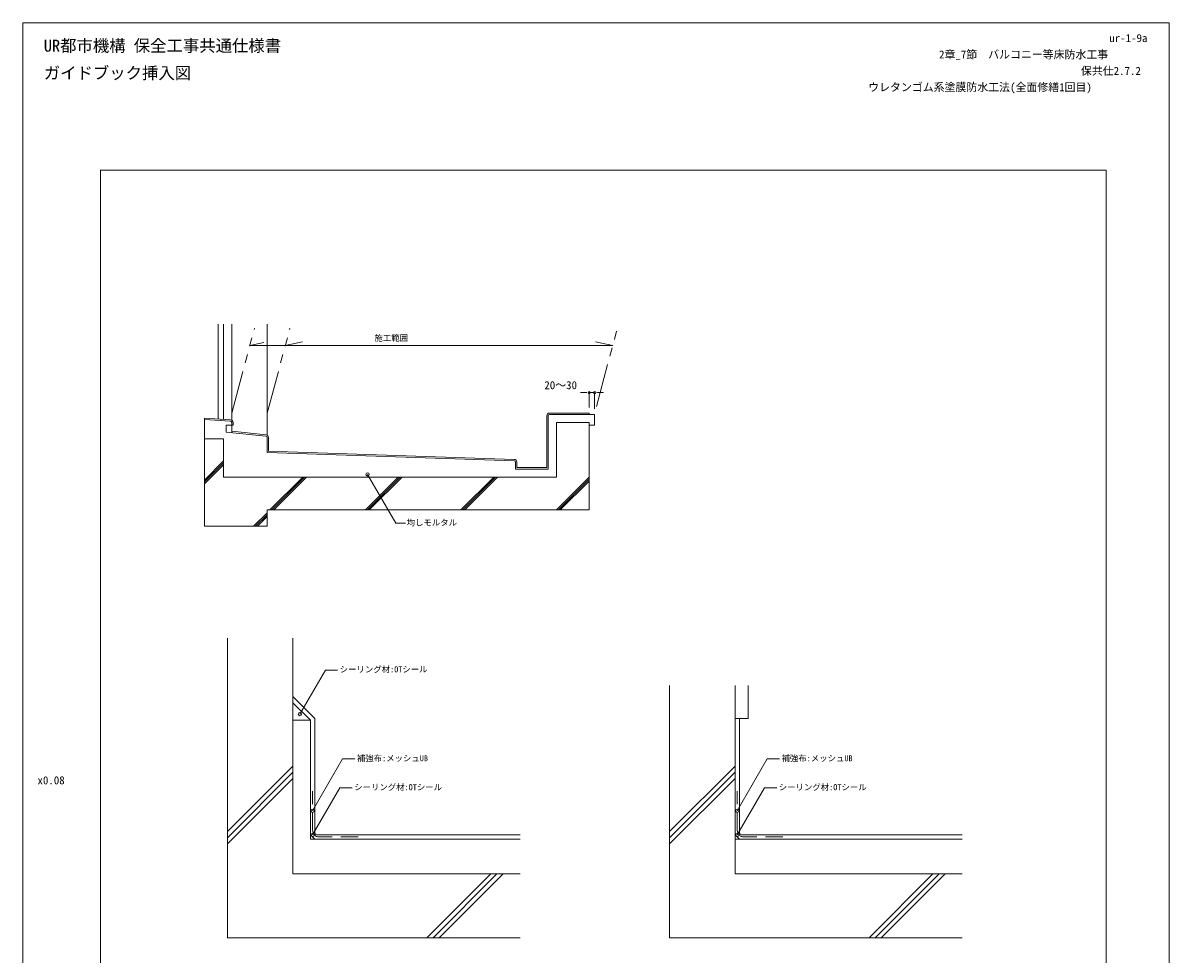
# Model space of a CAD drawing. Units: millimetres, scale not verified. Extents: x -105 to 105, y -148 to 149.
# Drawn here: x -104.9 to 105.1, y -22 to 148.5 of the extents above; entities that cross this region are included whole.
import ezdxf
from ezdxf.enums import TextEntityAlignment as Align

# ---------------------------------------------------------------- set-up
doc = ezdxf.new("R2010")
doc.units = ezdxf.units.MM
doc.header["$LTSCALE"] = 0.25
doc.linetypes.add('USER1', pattern=[19.05, 12.7, -6.35])
doc.linetypes.add('USER2', pattern=[63.5, 31.75, -6.35, 6.35, -6.35, 6.35, -6.35])
for name, color, linetype, lineweight in [('0-0_0', 7, 'Continuous', 18), ('0-1_WAKU', 7, 'Continuous', 18), ('0-3_KUTAI', 3, 'Continuous', 18), ('0-4_BOUSUI', 1, 'Continuous', 18), ('0-5_MOJI', 7, 'Continuous', 18), ('0-6_HATCH', 9, 'Continuous', 18), ('0-7_sunpo', 7, 'Continuous', 18), ('0-8_bousui2', 7, 'USER1', 9)]:
    doc.layers.add(name, color=color, linetype=linetype, lineweight=lineweight)
doc.styles.add('ＭＳ ゴシック', font='')
doc.styles.get('ＭＳ ゴシック').set_extended_font_data('MS Gothic')

msp = doc.modelspace()

# ---------------------------------------------------------------- linework, layer by layer
at = {"layer": '0-0_0', "lineweight": 9}
for p, q in [((-1.5961, 80.7857), (-1.9961, 80.7857)), ((0.2039, 80.7857), (0.6039, 80.7857))]:
    msp.add_line(p, q, dxfattribs=at)
at = {"layer": '0-0_0'}
for p, q in [((-71.6961, 76.1352), (-71.6961, 56.3013)), ((-60.1961, 56.3013), (-71.6961, 56.3013)), ((-67.4618, 35.7884), (-67.4618, -19.0786)), ((13.5347, 27.1198), (13.5347, -19.0786))]:
    msp.add_line(p, q, dxfattribs=at)
at = {"layer": '0-0_0', "lineweight": 9}
for centre, start, end in [((-1.1961, 80.7857), 0, 180), ((-1.1961, 80.7857), 180, 0), ((-0.1961, 80.7857), 0, 180), ((-0.1961, 80.7857), 180, 0)]:
    msp.add_arc(centre, 0.2, start, end, dxfattribs=at)
at = {"layer": '0-1_WAKU'}
for points in [[(-104.9439, -148.4902), (105.0561, -148.4902), (105.0561, 148.5098), (-104.9439, 148.5098)], [(-90.7439, 121.5098), (93.5561, 121.5098), (93.5561, -127.4902), (-90.7439, -127.4902)]]:
    msp.add_lwpolyline(points, close=True, dxfattribs=at)
at = {"layer": '0-3_KUTAI'}
for p, q in [((-69.1961, 75.9685), (-69.1961, 93.3013)), ((-68.1961, 75.9019), (-68.1961, 93.3013)), ((-66.6961, 75.7504), (-66.6961, 93.3013)), ((-60.1961, 73.0081), (-60.1961, 93.3013)), ((-66.9129, 75.8163), (-71.6961, 76.1352)), ((-66.9295, 75.5669), (-71.6961, 75.8846)), ((-0.1961, 76.8013), (-8.4461, 76.8013)), ((-60.4213, 72.8238), (-67.6961, 73.5513)), ((-66.6961, 74.8013), (-66.6961, 75.3174)), ((-66.6961, 74.8013), (-66.6961, 73.4513)), ((-66.4461, 74.8013), (-66.4461, 75.3174)), ((-52.2618, 20.7884), (-52.2618, -0.9786)), ((-13.8618, -0.9786), (-52.2618, -0.9786)), ((67.1347, -0.9786), (25.5347, -0.9786)), ((-13.8618, -7.3786), (-55.4618, -7.3786)), ((67.1347, -7.3786), (25.5347, -7.3786))]:
    msp.add_line(p, q, dxfattribs=at)
for points in [[(-8.6961, 76.5513), (-8.6961, 66.8013), (-14.6961, 66.8013), (-14.6961, 68.0594)], [(-1.1961, 74.8013), (-0.1961, 74.8013), (-0.1961, 76.8013)], [(-1.1961, 59.3013), (-1.1961, 75.3013), (-7.1961, 75.3013), (-7.1961, 65.3013), (-68.1961, 65.3013), (-68.1961, 72.3013), (-71.6961, 72.3013)], [(-67.6961, 73.5513), (-67.6961, 74.8013), (-66.6961, 74.8013), (-66.4461, 74.8013)], [(-14.9379, 68.3093), (-60.1961, 69.8013), (-60.1961, 72.5751)], [(-1.1961, 59.3013), (-60.1961, 59.3013), (-60.1961, 56.3013)], [(-55.4618, 35.7884), (-55.4618, -7.3786), (-13.8618, -7.3786)], [(25.5347, 27.1198), (25.5347, -7.3786), (67.1347, -7.3786)], [(25.5347, 21.1198), (27.9347, 21.1198), (27.9347, 27.1198)]]:
    msp.add_lwpolyline(points, dxfattribs=at)
for centre, radius, start, end in [((-66.9461, 75.3174), 0.5, 0, 86.18593), ((-8.4461, 76.5513), 0.25, 90, 180), ((-66.9461, 75.3174), 0.25, 360, 86.18593), ((-60.4461, 72.5751), 0.25, 0, 84.28941), ((-14.9461, 68.0594), 0.25, 0, 88.11181)]:
    msp.add_arc(centre, radius, start, end, dxfattribs=at)
at = {"layer": '0-4_BOUSUI'}
for p, q in [((-1.1961, 77.0513), (-8.4461, 77.0513)), ((-1.1961, 77.0513), (-1.1961, 76.8013)), ((-60.3964, 73.0726), (-66.6961, 73.7026)), ((-55.4618, 25.1198), (-51.4618, 21.1198)), ((-51.4618, 21.1198), (-51.4618, 0.2214)), ((26.3347, 21.1198), (26.3347, 0.2214)), ((-51.4618, -0.9786), (-52.2618, -0.1786)), ((-51.0618, -0.1786), (-13.8618, -0.1786)), ((26.3347, -0.9786), (25.5347, -0.1786)), ((26.7347, -0.1786), (67.1347, -0.1786))]:
    msp.add_line(p, q, dxfattribs=at)
for points in [[(-8.9461, 76.5513), (-8.9461, 67.0513), (-14.4461, 67.0513), (-14.4461, 68.0594)], [(-14.9297, 68.5591), (-59.9461, 70.0432), (-59.9461, 72.5751)]]:
    msp.add_lwpolyline(points, dxfattribs=at)
msp.add_lwpolyline([(-55.4618, 20.7884), (-55.4618, 23.9884), (-52.2618, 20.7884)], close=True, dxfattribs=at)
for centre, radius, start, end in [((-8.4461, 76.5513), 0.5, 90, 180), ((-60.4461, 72.5751), 0.5, 360, 84.28941), ((-14.9461, 68.0594), 0.5, 0, 88.11181), ((-51.0618, 0.2214), 0.4, 180, 270), ((26.7347, 0.2214), 0.4, 180, 270)]:
    msp.add_arc(centre, radius, start, end, dxfattribs=at)
at = {"layer": '0-5_MOJI', "linetype": 'USER2'}
for p, q in [((-66.6961, 77.0241), (-62.5154, 92.6268)), ((-60.1961, 77.0241), (-56.0154, 92.6268)), ((0.1327, 78.2514), (3.9846, 92.6268))]:
    msp.add_line(p, q, dxfattribs=at)
at = {"layer": '0-5_MOJI'}
for p, q in [((-63.374, 89.4225), (-60.7847, 89.9973)), ((-56.874, 89.4225), (-53.7187, 90.1229)), ((-36.6229, 56.8608), (-41.7888, 65.8083)), ((-36.6229, 56.8608), (-34.8642, 56.8608)), ((-54.1927, 21.8966), (-49.5329, 29.9677)), ((-47.2829, 29.9677), (-49.5329, 29.9677)), ((-51.8618, 4.1932), (-46.3824, 13.6838)), ((-44.1324, 13.6838), (-46.3824, 13.6838)), ((25.9347, 4.1932), (31.4141, 13.6838)), ((33.6641, 13.6838), (31.4141, 13.6838)), ((-51.8618, -0.2372), (-46.8824, 8.3873)), ((-44.6324, 8.3873), (-46.8824, 8.3873)), ((25.9347, -0.2372), (30.9141, 8.3873)), ((33.1641, 8.3873), (30.9141, 8.3873)), ((-13.8618, -19.0786), (-67.4618, -19.0786)), ((67.1347, -19.0786), (13.5347, -19.0786))]:
    msp.add_line(p, q, dxfattribs=at)
msp.add_lwpolyline([(-63.374, 89.4225), (3.126, 89.4225), (-0.0293, 90.1229)], dxfattribs=at)
for centre in [(-41.7888, 65.8083), (-54.1927, 21.8966), (-51.8618, 4.1932), (25.9347, 4.1932), (-51.8618, -0.2372), (25.9347, -0.2372)]:
    msp.add_circle(centre, 0.3, dxfattribs=at)
at = {"layer": '0-6_HATCH'}
for p, q in [((-71.6961, 64.7862), (-68.1961, 68.2862)), ((-71.6961, 64.4362), (-68.1961, 67.9362)), ((-71.6961, 64.0862), (-68.1961, 67.5862)), ((-59.6811, 59.3013), (-53.6811, 65.3013)), ((-59.3311, 59.3013), (-53.3311, 65.3013)), ((-58.9811, 59.3013), (-52.9811, 65.3013)), ((-42.1811, 59.3013), (-36.1811, 65.3013)), ((-41.8311, 59.3013), (-35.8311, 65.3013)), ((-41.4811, 59.3013), (-35.4811, 65.3013)), ((-24.6811, 59.3013), (-18.6811, 65.3013)), ((-24.3311, 59.3013), (-18.3311, 65.3013)), ((-23.9811, 59.3013), (-17.9811, 65.3013)), ((-7.1811, 59.3013), (-1.1961, 65.2862)), ((-6.8311, 59.3013), (-1.1961, 64.9362)), ((-6.4811, 59.3013), (-1.1961, 64.5862)), ((-62.6811, 56.3013), (-60.1961, 58.7862)), ((-62.3311, 56.3013), (-60.1961, 58.4362)), ((-61.9811, 56.3013), (-60.1961, 58.0862)), ((-67.4618, 0.3725), (-55.4618, 12.3725)), ((-67.4618, -0.7475), (-55.4618, 11.2525)), ((13.5347, 0.3725), (25.5347, 12.3725)), ((13.5347, -0.7475), (25.5347, 11.2525)), ((-67.4618, -1.8675), (-55.4618, 10.1325)), ((13.5347, -1.8675), (25.5347, 10.1325)), ((-30.9129, -19.0786), (-19.2129, -7.3786)), ((-29.7929, -19.0786), (-18.0929, -7.3786)), ((-28.6729, -19.0786), (-16.9729, -7.3786)), ((50.0836, -19.0786), (61.7836, -7.3786)), ((51.2036, -19.0786), (62.9036, -7.3786)), ((52.3236, -19.0786), (64.0236, -7.3786))]:
    msp.add_line(p, q, dxfattribs=at)
at = {"layer": '0-7_sunpo'}
for p, q in [((-1.9961, 80.7857), (-2.7961, 80.7857)), ((-1.1961, 78.0513), (-1.1961, 80.7857)), ((-0.1961, 80.7857), (-1.1961, 80.7857)), ((-0.1961, 77.8013), (-0.1961, 80.7857)), ((0.6039, 80.7857), (1.4039, 80.7857))]:
    msp.add_line(p, q, dxfattribs=at)
at = {"layer": '0-8_bousui2'}
for p, q in [((-51.8618, 0.6214), (-51.8618, 7.7651)), ((25.9347, 0.6214), (25.9347, 7.7651)), ((-43.5181, -0.5786), (-50.6618, -0.5786)), ((34.2785, -0.5786), (27.1347, -0.5786))]:
    msp.add_line(p, q, dxfattribs=at)
for centre in [(-50.6618, 0.6214), (27.1347, 0.6214)]:
    msp.add_arc(centre, 1.2, 180, 270, dxfattribs=at)

# ---------------------------------------------------------------- texts
at = {"layer": '0-0_0', "style": 'ＭＳ ゴシック'}
msp.add_text('x0.08', height=1.466, dxfattribs=at).set_placement((-102.2769, 8.61), align=Align.BOTTOM_LEFT)
at = {"layer": '0-1_WAKU', "style": 'ＭＳ ゴシック'}
for s, height, p in [('UR都市機構 保全工事共通仕様書', 2.199, (-101.1221, 142.585)), ('ur-1-9a', 1.466, (94.1028, 144.5599)), ('2章_7節\u3000バルコニー等床防水工事', 1.466, (62.915, 141.5599)), ('ガイドブック挿入図', 2.199, (-101.1221, 137.585)), ('保共仕2.7.2', 1.466, (88.9049, 138.5599)), ('ウレタンゴム系塗膜防水工法(全面修繕1回目)', 1.466, (49.9201, 135.5599))]:
    msp.add_text(s, height=height, dxfattribs=at).set_placement(p, align=Align.BOTTOM_LEFT)
at = {"layer": '0-5_MOJI', "style": 'ＭＳ ゴシック'}
for s, p in [('施工範囲', (-40.5313, 89.9057)), ('均しモルタル', (-34.6436, 56.1108)), ('シーリング材:OTシール', (-46.9079, 29.2177)), ('補強布:メッシュUB', (-43.7574, 12.9338)), ('補強布:メッシュUB', (34.0391, 12.9338)), ('シーリング材:OTシール', (-44.2574, 7.6373)), ('シーリング材:OTシール', (33.5391, 7.6373))]:
    msp.add_text(s, height=1.1, dxfattribs=at).set_placement(p, align=Align.BOTTOM_LEFT)
at = {"layer": '0-7_sunpo', "style": 'ＭＳ ゴシック'}
msp.add_text('20～30', height=1.466, dxfattribs=at).set_placement((-9.4091, 80.9826), align=Align.BOTTOM_LEFT)

doc.saveas('drawing.dxf')
